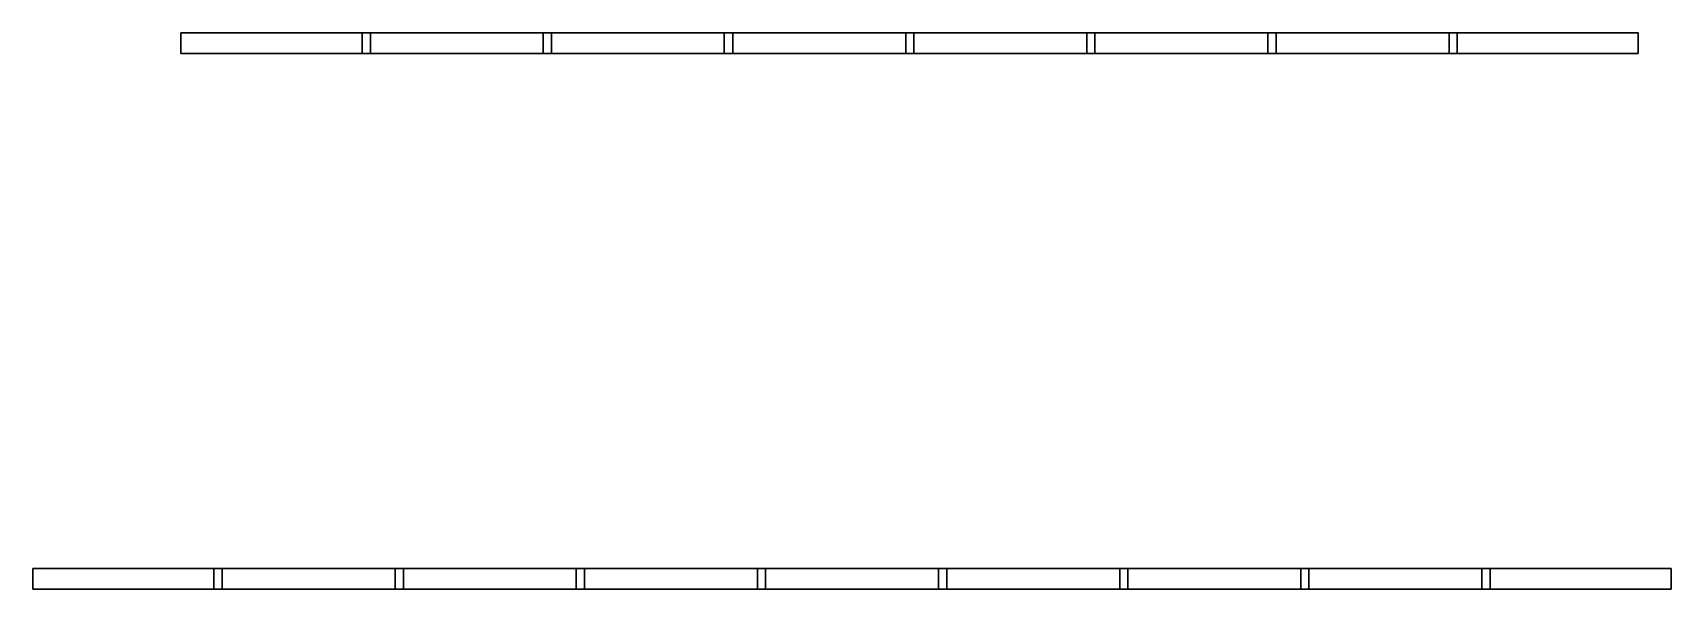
# Model space of a CAD drawing. Header units: metres. Extents: x 2.9 to 42.8, y 1.7 to 28.7.
# Drawn here: x 37.543 to 38.245, y 20.218 to 20.456 of the extents above; entities that cross this region are included whole.
import ezdxf

# ---------------------------------------------------------------- set-up
doc = ezdxf.new("R2010")
doc.units = ezdxf.units.M
doc.layers.add('GRIS', color=8, linetype='Continuous')

msp = doc.modelspace()

# ---------------------------------------------------------------- linework, layer by layer
at = {"layer": 'GRIS', "lineweight": -3}
for points in [[(37.6873, 20.4558), (37.6061, 20.4558), (37.6873, 20.4558)], [(37.6061, 20.4558), (37.6061, 20.447), (37.6061, 20.4558)], [(37.7649, 20.4558), (37.6837, 20.4558), (37.7649, 20.4558)], [(37.6837, 20.4558), (37.6837, 20.447), (37.6837, 20.4558)], [(37.6873, 20.447), (37.6873, 20.4558), (37.6873, 20.447)], [(37.8425, 20.4558), (37.7613, 20.4558), (37.8425, 20.4558)], [(37.7613, 20.4558), (37.7613, 20.447), (37.7613, 20.4558)], [(37.7649, 20.447), (37.7649, 20.4558), (37.7649, 20.447)], [(37.9201, 20.4558), (37.8389, 20.4558), (37.9201, 20.4558)], [(37.8389, 20.4558), (37.8389, 20.447), (37.8389, 20.4558)], [(37.8425, 20.447), (37.8425, 20.4558), (37.8425, 20.447)], [(37.9977, 20.4558), (37.9166, 20.4558), (37.9977, 20.4558)], [(37.9166, 20.4558), (37.9166, 20.447), (37.9166, 20.4558)], [(37.9201, 20.447), (37.9201, 20.4558), (37.9201, 20.447)], [(38.0753, 20.4558), (37.9942, 20.4558), (38.0753, 20.4558)], [(37.9942, 20.4558), (37.9942, 20.447), (37.9942, 20.4558)], [(37.9977, 20.447), (37.9977, 20.4558), (37.9977, 20.447)], [(38.1529, 20.4558), (38.0718, 20.4558), (38.1529, 20.4558)], [(38.0718, 20.4558), (38.0718, 20.447), (38.0718, 20.4558)], [(38.0753, 20.447), (38.0753, 20.4558), (38.0753, 20.447)], [(38.2305, 20.4558), (38.1494, 20.4558), (38.2305, 20.4558)], [(38.1494, 20.4558), (38.1494, 20.447), (38.1494, 20.4558)], [(38.1529, 20.447), (38.1529, 20.4558), (38.1529, 20.447)], [(38.2305, 20.447), (38.2305, 20.4558), (38.2305, 20.447)], [(37.6061, 20.447), (37.6873, 20.447), (37.6061, 20.447)], [(37.6837, 20.447), (37.7649, 20.447), (37.6837, 20.447)], [(37.7613, 20.447), (37.8425, 20.447), (37.7613, 20.447)], [(37.8389, 20.447), (37.9201, 20.447), (37.8389, 20.447)], [(37.9166, 20.447), (37.9977, 20.447), (37.9166, 20.447)], [(37.9942, 20.447), (38.0753, 20.447), (37.9942, 20.447)], [(38.0718, 20.447), (38.1529, 20.447), (38.0718, 20.447)], [(38.1494, 20.447), (38.2305, 20.447), (38.1494, 20.447)], [(37.6237, 20.2265), (37.5426, 20.2265), (37.6237, 20.2265)], [(37.5426, 20.2265), (37.5426, 20.2177), (37.5426, 20.2265)], [(37.7014, 20.2265), (37.6202, 20.2265), (37.7014, 20.2265)], [(37.6202, 20.2265), (37.6202, 20.2177), (37.6202, 20.2265)], [(37.6237, 20.2177), (37.6237, 20.2265), (37.6237, 20.2177)], [(37.779, 20.2265), (37.6978, 20.2265), (37.779, 20.2265)], [(37.6978, 20.2265), (37.6978, 20.2177), (37.6978, 20.2265)], [(37.7014, 20.2177), (37.7014, 20.2265), (37.7014, 20.2177)], [(37.8566, 20.2265), (37.7754, 20.2265), (37.8566, 20.2265)], [(37.7754, 20.2265), (37.7754, 20.2177), (37.7754, 20.2265)], [(37.779, 20.2177), (37.779, 20.2265), (37.779, 20.2177)], [(37.9342, 20.2265), (37.8531, 20.2265), (37.9342, 20.2265)], [(37.8531, 20.2265), (37.8531, 20.2177), (37.8531, 20.2265)], [(37.8566, 20.2177), (37.8566, 20.2265), (37.8566, 20.2177)], [(38.0118, 20.2265), (37.9307, 20.2265), (38.0118, 20.2265)], [(37.9307, 20.2265), (37.9307, 20.2177), (37.9307, 20.2265)], [(37.9342, 20.2177), (37.9342, 20.2265), (37.9342, 20.2177)], [(38.0894, 20.2265), (38.0083, 20.2265), (38.0894, 20.2265)], [(38.0083, 20.2265), (38.0083, 20.2177), (38.0083, 20.2265)], [(38.0118, 20.2177), (38.0118, 20.2265), (38.0118, 20.2177)], [(38.167, 20.2265), (38.0859, 20.2265), (38.167, 20.2265)], [(38.0859, 20.2265), (38.0859, 20.2177), (38.0859, 20.2265)], [(38.0894, 20.2177), (38.0894, 20.2265), (38.0894, 20.2177)], [(38.2446, 20.2265), (38.1635, 20.2265), (38.2446, 20.2265)], [(38.1635, 20.2265), (38.1635, 20.2177), (38.1635, 20.2265)], [(38.167, 20.2177), (38.167, 20.2265), (38.167, 20.2177)], [(38.2446, 20.2177), (38.2446, 20.2265), (38.2446, 20.2177)], [(37.5426, 20.2177), (37.6237, 20.2177), (37.5426, 20.2177)], [(37.6202, 20.2177), (37.7014, 20.2177), (37.6202, 20.2177)], [(37.6978, 20.2177), (37.779, 20.2177), (37.6978, 20.2177)], [(37.7754, 20.2177), (37.8566, 20.2177), (37.7754, 20.2177)], [(37.8531, 20.2177), (37.9342, 20.2177), (37.8531, 20.2177)], [(37.9307, 20.2177), (38.0118, 20.2177), (37.9307, 20.2177)], [(38.0083, 20.2177), (38.0894, 20.2177), (38.0083, 20.2177)], [(38.0859, 20.2177), (38.167, 20.2177), (38.0859, 20.2177)], [(38.1635, 20.2177), (38.2446, 20.2177), (38.1635, 20.2177)]]:
    msp.add_lwpolyline(points, dxfattribs=at)

doc.saveas('drawing.dxf')
